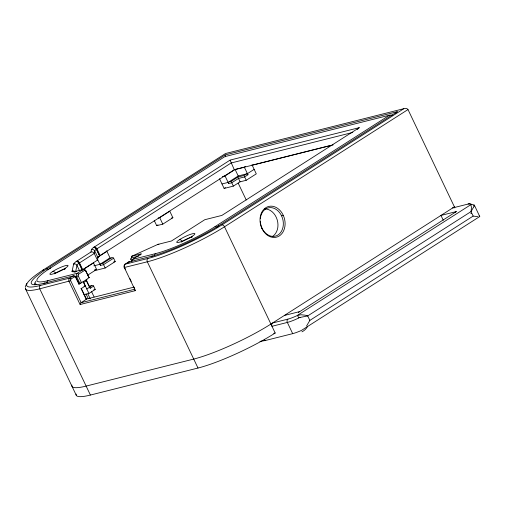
<?xml version="1.0" encoding="UTF-8"?>
<svg xmlns="http://www.w3.org/2000/svg" width="505" height="505" viewBox="0 0 505 505"><rect width="100%" height="100%" fill="white"/><g stroke="black" fill="none" stroke-linecap="round" stroke-linejoin="round"><path stroke-width="0.76" d="M25.25 286.909L26.696 283.469M75.933 271.709A2.512 2.235 82.5 0 0 74.008 271.753A14.98 2.367 -25.5 0 1 72.991 271.81A15.459 2.443 -25.5 0 1 72.367 271.652L72.045 271.551L73.61 264.147A15.055 2.38 -25.5 0 1 74.885 262.556A14.765 2.336 -25.5 0 1 76.053 261.622A2.512 1.919 53.6 0 1 78.988 263.257L82.195 269.979M75.693 271.475L76.956 265.359A12.701 2.007 -25.5 0 1 78.01 264.027A12.391 1.963 -25.5 0 1 78.988 263.257M91.418 249.748L90.938 252.027L76.11 261.584A2.519 1.995 52.5 0 1 79.108 263.168L82.309 269.897L97.446 260.163L97.97 257.683A12.884 2.039 -25.5 0 1 98.645 256.71L99.542 255.934L96.335 249.211A2.512 2.039 51.7 0 0 93.305 247.652A15.371 2.43 -25.5 0 0 91.411 249.748A2.519 2.468 12.7 0 1 94.763 250.96L97.97 257.683M97.446 260.163L94.239 253.441L94.763 250.96A12.802 2.026 -25.5 0 1 96.322 249.211M477.736 216.651L473.166 216.083L309.843 320.404L306.585 325.977M473.475 207.284L471.026 211.601L473.166 216.083M473.633 206.962L474.163 205.958A15.093 2.386 -25.5 0 0 473.816 204.86M357.199 129.526L359.257 127.658L230.16 160.072L93.374 247.595A2.519 2.127 49.9 0 1 96.48 249.091L99.687 255.82M395.308 113.41L397.284 111.7L225.198 154.909L46.75 268.9A2.512 1.534 57.4 0 1 48.695 269.765M96.48 249.098L231.088 163.001L352.812 132.436M99.801 255.719L234.295 169.73L333.104 144.916M79.102 263.168L94.239 253.441M130.978 258.958L130.662 259.267L131.603 260.612M124.558 264.91A1.256 0.764 57.4 0 1 124.962 264.241L147.94 258.472A57.797 9.14 -25.5 0 0 221.897 224.914A2.512 1.534 57.4 0 1 224.517 226.77L275.193 333.016A60.36 9.544 -25.5 0 1 198.004 368.038L90.408 395.055L39.731 288.809A2.512 1.957 75.9 0 1 40.337 285.495L69.684 278.122L73.048 275.976A1.256 0.764 57.4 0 1 74.349 276.904A1.25 0.972 75.9 0 1 75.718 277.491L75.864 277.131A2.512 1.957 75.9 0 0 73.048 275.976L43.701 283.343A52.804 8.351 -25.5 0 1 46.757 268.894M47.016 283.078A2.512 1.957 75.9 0 1 47.906 280.66L77.246 273.293L83.085 269.563A1.256 0.764 57.4 0 1 84.386 270.491A1.25 0.972 75.9 0 1 85.762 271.078L85.837 270.731A2.5 1.944 75.9 0 0 83.091 269.569L74.058 271.747A2.519 2.279 84.4 0 1 75.99 271.684M75.725 277.491L78.931 284.214L79.285 283.854L76.596 278.829M89.265 287.332A1.256 0.764 57.4 0 1 90.243 288.248L93.608 286.101L95.211 289.466L88.937 293.474L83.697 282.491A1.256 0.764 57.4 0 1 83.603 281.443L86.917 279.328A1.256 0.978 75.9 0 1 87.283 278.88L89.341 277.453L88.52 277.586M86.197 299.459L81.141 288.355L86.57 299.13L81.16 302.678L70.681 280.711L39.731 288.809A60.36 9.544 -25.5 0 1 25.484 287.806M261.975 228.576A15.844 12.309 75.9 0 1 265.826 207.694A15.844 12.309 75.9 0 1 283.147 215.048L283.28 215.326A15.844 12.309 75.9 0 1 279.177 236.012A15.844 12.309 75.9 0 1 261.975 228.576L262.044 228.235M42.906 270.598A2.512 1.534 57.4 0 1 43.682 269.67L225.489 153.533L405.016 108.392L406.86 108.556L407.996 109.541L454.872 207.826M49.818 268.862A2.512 1.534 57.4 0 1 50.588 267.934L224.832 156.632L390.1 115.045L392.625 115.235M97.459 257.405L106.915 251.364L110.014 257.866M158.172 218.034L159.7 217.649L169.781 211.204L172.88 217.706L162.799 224.151L156.708 225.678L154.227 220.477M222.301 176.599L225.034 175.917L235.115 169.472L244.332 167.161L245.556 166.379M83.432 269.386L93.513 262.947L96.619 269.449L87.794 275.08M70.681 280.711A1.25 0.972 75.9 0 1 70.99 279.057L74.349 276.904M78.546 274.221A1.256 0.764 57.4 0 0 77.246 273.293A2.512 1.957 75.9 0 0 76.634 276.607L79.841 283.33L80.63 283.04L81.45 282.604L78.243 275.882A1.25 0.972 75.9 0 1 78.553 274.228L84.386 270.491M156.708 225.678L157.964 224.876M100.766 263.774L109.175 258.402L111.479 257.828L103.07 263.193L100.766 263.774A1.256 0.978 75.9 0 0 100.463 265.428L103.531 264.658L113.619 258.219L115.222 261.577L105.141 268.022L95.975 270.32M228.67 183.536A1.256 0.978 75.9 0 1 228.973 181.876L238.221 175.974L246.661 173.853A1.256 0.764 57.4 0 1 247.968 174.78L244.603 176.927L238.461 178.467L231.738 182.766L228.67 183.536L225.034 175.917M246.661 173.853L244.142 175.462L238 177.002L231.277 181.301L228.973 181.876M219.511 178.757L224.132 188.441L225.426 187.614M247.431 173.657L254.154 169.364M78.931 284.214L83.603 281.443M224.132 188.441L233.342 186.124L240.064 181.832L246.206 180.291L256.294 173.846L251.982 164.813M83.697 282.491L86.614 280.628L90.243 288.248M81.065 288.696L85.269 286.013L83.129 281.531M89.574 286.922L91.462 285.71L89.372 286.24M86.797 288.993L89.713 287.13M359.257 127.658L221.865 215.42L204.796 219.707L171.479 240.986L157.838 244.414L131.818 256.218A1.256 0.978 75.9 0 0 131.508 257.878L130.909 258.377L130.928 259.198M131.603 261.325A2.512 1.957 75.9 0 1 132.525 259.412L155.502 253.643A46.517 7.354 -25.5 0 0 214.997 226.65L389.279 115.329M151.304 256.325A52.804 8.351 -25.5 0 0 218.835 225.684L397.284 111.7M221.91 224.914L403.716 108.777M408.002 109.56L224.517 226.77A60.36 9.544 -25.5 0 1 147.327 261.792L124.066 267.574L124.426 267.214A1.25 0.972 75.9 0 1 124.476 265.807M454.405 206.842L270.914 324.052A60.36 9.544 -25.5 0 1 193.724 359.074L86.128 386.091A60.36 9.544 -25.5 0 1 71.887 385.088M298.386 312.759A5.031 3.068 57.4 0 1 299.717 311.604L456.312 211.576L440.96 215.433L443.264 220.262M474.17 205.958A2.512 2.399 34 0 0 470.862 204.664L296.965 315.669A12.575 1.988 -25.5 0 1 287.951 319.122L272.599 322.979A2.512 1.957 75.9 0 0 271.987 326.293L287.339 322.436A15.093 2.386 -25.5 0 0 298.745 318.011L297.527 315.404L300.917 314.754L305.045 315.164L307.709 315.922L309.843 320.404M474.384 205.219L479.75 216.538L301.397 330.459A15.093 2.386 -25.5 0 1 292.685 333.647L265.049 340.585A2168.363 1321.118 57.4 0 0 259.961 341.405M78.243 275.882L75.415 276.917M283.299 215.364L281.55 215.799M73.642 264.134L73.61 264.147A2.506 2.392 2.9 0 1 74.058 264.046M300.103 317.449L307.709 315.922L471.026 211.601L471.481 207.486L470.862 204.664M252.266 165.129L330.794 145.408M221.992 183.959L228.134 182.412M171.359 218.091L172.88 217.706M131.818 256.218L141.223 253.857L132.525 259.412A1.256 0.764 57.4 0 0 132.146 260.302M93.835 265.838L99.927 264.311M113.694 261.962L115.222 261.577M131.508 257.878L138.711 256.067M94.334 270.017L96.619 269.449M84.013 286.329L85.269 286.013M93.791 289.82L95.211 289.466M83.975 294.718L88.937 293.474M86.273 299.111L133.97 287.137M469.972 204.178A2.512 1.957 75.9 0 0 468.078 204.064L452.726 207.915A2.512 1.957 75.9 0 1 454.229 207.814M81.16 302.678L134.898 289.182M284.365 315.461L299.717 311.604M273.748 333.382L275.193 333.016M75.794 277.144L76.394 278.406M244.332 167.161L247.968 174.78M246.206 180.291L244.25 176.043M235.115 169.472L238.221 175.974M234.295 169.73L230.16 160.3M240.064 181.832L238.12 177.621M238.202 183.17L246.225 199.98M233.342 186.124L231.391 181.895M292.685 333.647L287.339 322.436A2.512 1.957 75.9 0 1 287.951 319.122M264.437 339.303L265.049 340.585M159.7 217.649L162.799 224.151M198.004 368.038L147.327 261.792A2.512 1.957 75.9 0 1 147.94 258.472M124.76 267.921L125.436 269.342M129.829 278.552L131.18 281.386M133.888 287.055L134.564 288.475M100.085 255.454L96.878 248.731A2.544 1.932 53.7 0 0 93.924 247.122M105.141 268.022L103.184 263.787M97.446 259.109L100.463 265.428M85.837 270.731L89.044 277.46M85.762 271.078L88.968 277.8M79.493 262.859L82.7 269.588M86.008 279.991L89.044 286.36M91.405 291.309L94.107 296.972M79.525 270.737L76.956 265.359A2.512 2.462 12.1 0 0 74.046 263.995M87.933 293.948L90.294 298.903M86.002 293.872L88.362 298.821M25.521 288.879L76.198 395.125M225.666 156.784L225.192 155.136M76.627 261.18A2.531 1.824 54.9 0 1 79.5 262.859M90.969 252.09A2.632 2.266 48.8 0 1 94.296 253.415M72.164 271.141A2.519 2.462 14.2 0 1 75.264 271.936M157.869 244.477A2.632 1.275 69.6 0 1 158.905 244.433M131.439 257.291A2.607 0.865 61.3 0 1 131.862 256.332M74.5 271.734A2.531 2.171 80 0 1 76.179 271.589M74.942 271.873A2.512 2.468 -57.6 0 0 72.367 271.652A2.519 2.462 -67 0 1 75.018 271.936M72.051 271.564A2.531 2.5 -32.2 0 1 74.854 271.942M36.246 284.681A49.042 7.758 -25.5 0 1 35.716 283.16M47.906 280.66A46.517 7.354 -25.5 0 1 50.595 267.934M154.587 255.808A2.512 1.957 75.9 0 1 155.502 253.643M215.004 226.65A2.512 1.534 57.4 0 1 216.942 227.515M54.59 273.836A7.543 1.193 -25.5 0 1 65.473 268.799M52.823 271.412A2.512 1.534 57.4 0 1 55.43 273.268M181.32 242.053A7.543 1.193 -25.5 0 1 192.291 236.952M179.496 239.66A2.512 1.578 57.1 0 1 182.135 241.491M64.211 269.335A2.512 1.49 57.7 0 1 64.956 268.42M191.13 237.609A2.512 1.534 57.4 0 1 191.925 236.485M91.563 285.843A1.667 1.635 11.9 0 1 93.703 285.969M109.175 258.402A1.256 0.978 75.9 0 1 110.292 258.611M111.573 257.954A1.667 1.635 11.9 0 1 113.72 258.08M106.744 251.168A1.667 1.635 11.9 0 1 106.833 250.72M93.343 262.752A1.667 1.635 11.9 0 1 93.419 262.341M86.506 280.439A1.313 1.288 11.9 0 1 86.955 279.366M140.011 255.271A1.667 1.635 11.9 0 1 141.261 254.009M131.881 261.325A1.25 0.972 75.9 0 1 132.07 260.933M478.955 216.045A15.093 2.386 -25.5 0 1 479.75 216.538M307.558 326.432A11.558 10.554 -47 0 1 301.946 331.823M471.487 213.489A11.558 0.461 11.3 0 1 470.793 213.356M454.98 212.731A5.031 3.068 57.4 0 1 456.312 211.576M298.676 317.866A9.014 6.527 -27 0 1 299.288 317.594M299.604 317.481A10.125 6.59 -26.3 0 1 300.077 317.304M468.078 204.064A12.575 1.988 -25.5 0 1 470.938 204.538M90.408 395.055A60.36 9.544 -25.5 0 1 76.16 394.051M40.356 285.483A57.797 9.14 -25.5 0 1 43.695 269.664M70.984 279.05A1.256 0.764 57.4 0 0 69.684 278.122A2.512 1.957 75.9 0 0 69.071 281.443L80.087 304.528L135.365 290.646L124.35 267.562A2.512 1.957 75.9 0 1 124.962 264.241L128.321 262.095L151.298 256.325A2.512 1.957 75.9 0 1 152.996 256.325M34.611 284.574A50.304 7.954 -25.5 0 1 35.969 281.247M218.065 226.612A2.512 1.534 57.4 0 1 218.842 225.684M129.823 261.994A2.512 1.957 75.9 0 0 128.321 262.095A1.256 0.764 57.4 0 0 127.948 262.985M43.701 283.343A2.512 1.957 75.9 0 1 45.204 283.242M264.633 208.95A14.588 11.337 75.9 0 1 277.232 219.915A14.588 11.337 75.9 0 1 272.624 236.359M260.321 218.646A14.588 11.337 75.9 0 1 278.04 210.894A14.588 11.337 75.9 0 1 277.782 235.141A14.588 11.337 75.9 0 1 260.29 221.562M80.194 304.433A1.667 0.732 -54.5 0 1 80.97 302.766M135.447 290.558A1.667 1.105 10.1 0 1 134.709 289.87M54.837 273.344A10.062 1.591 -25.5 0 0 68.061 265.573A10.062 1.591 -25.5 0 0 54.003 270.693A10.062 1.591 -25.5 0 0 54.837 273.344M181.655 241.497A10.062 1.591 -25.5 0 0 194.88 233.727A10.062 1.591 -25.5 0 0 180.822 238.846A10.062 1.591 -25.5 0 0 181.655 241.497"/></g></svg>
